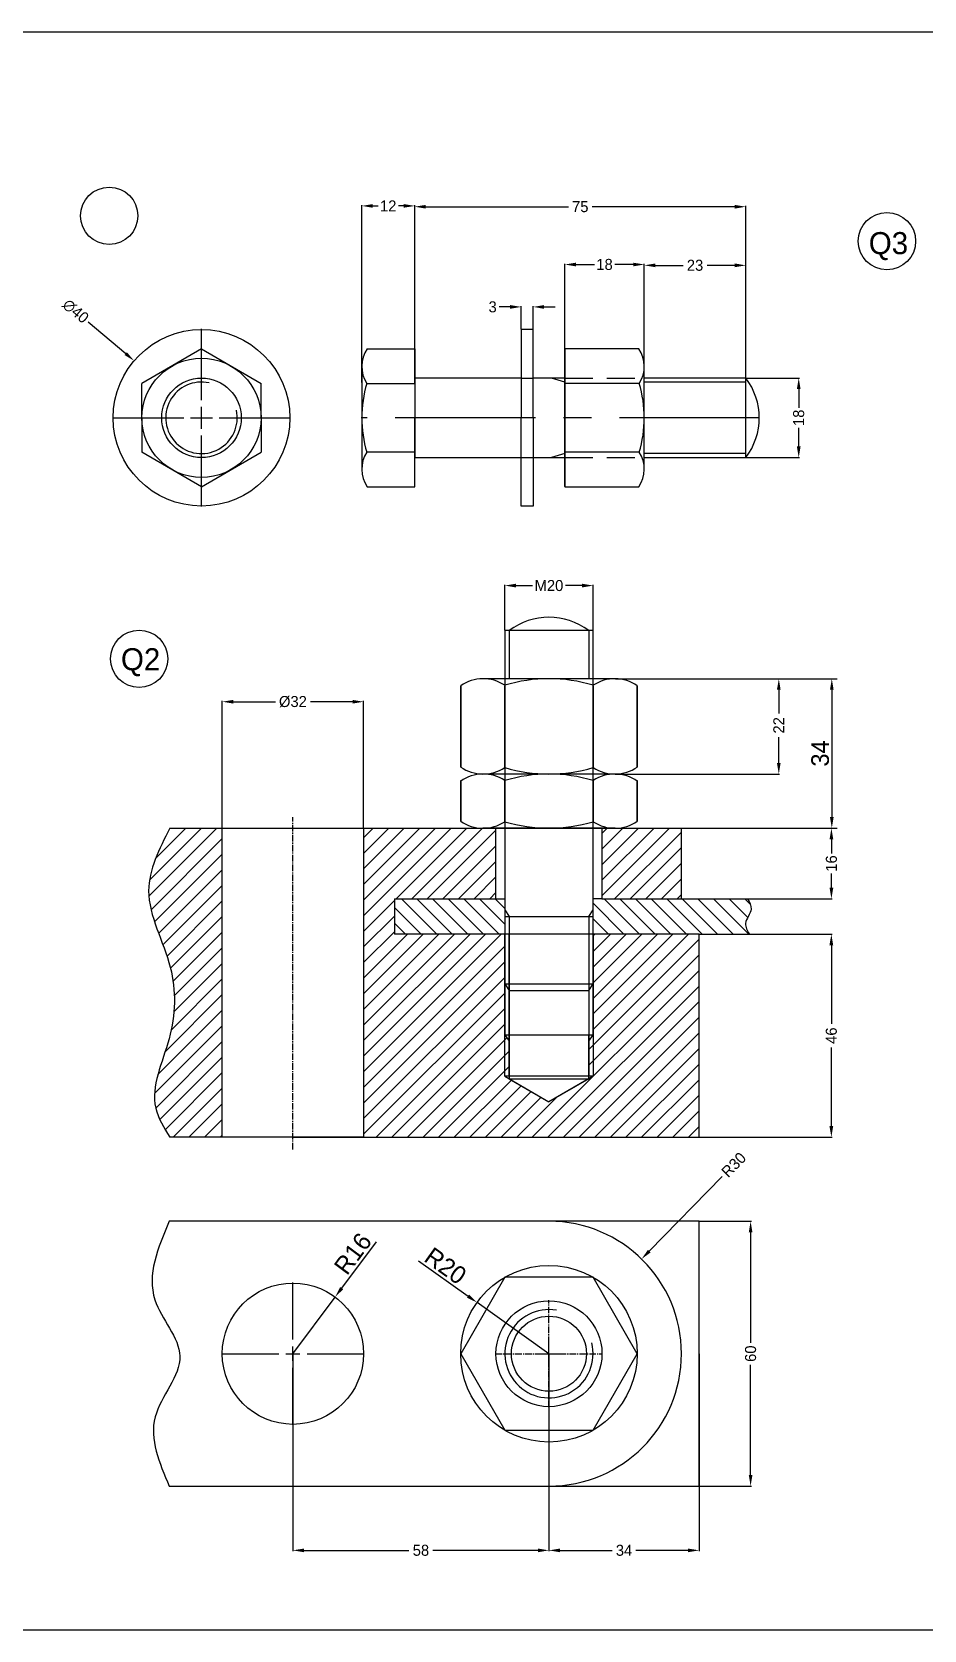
# Model space of a CAD drawing. Header units: millimetres. Extents: x -2626 to 3046, y -440 to 1628.
# Drawn here: x -2409.2 to -2207.1, y 427.7 to 789.7 of the extents above; entities that cross this region are included whole.
import ezdxf

# ---------------------------------------------------------------- set-up
doc = ezdxf.new("R2010")
doc.units = ezdxf.units.MM
for name, pattern in [('CENTER', [50.8, 31.75, -6.35, 6.35, -6.35]), ('CENTER2', [1.125, 0.75, -0.125, 0.125, -0.125]), ('HIDDEN', [9.525, 6.35, -3.175])]:
    doc.linetypes.add(name, pattern=pattern)
doc.dimstyles.new('ISO-25', dxfattribs={"dimtxt": 4, "dimasz": 2.5, "dimexe": 1.25, "dimexo": 0.625, "dimtad": 1, "dimtxsty": 'Standard', "dimcen": 2.5, "dimadec": 0, "dimazin": 0, "dimtfac": 1, "dimtmove": 0, "dimatfit": 3, "dimfxl": 1, "dimarcsym": 0})
doc.dimstyles.get("Standard").update_dxf_attribs({"dimtxt": 2.5, "dimasz": 2.5, "dimexe": 0.18, "dimexo": 0.0625, "dimtad": 0, "dimdec": 0, "dimzin": 0, "dimdsep": 46, "dimtxsty": 'Standard', "dimcen": 2.5, "dimclrd": 3, "dimclre": 3, "dimclrt": 4, "dimadec": 0, "dimazin": 0, "dimtfac": 1, "dimtdec": 0, "dimtofl": 0, "dimtmove": 0, "dimatfit": 3, "dimfxl": 1, "dimtolj": 1, "dimtzin": 0, "dimarcsym": 0})

# ---------------------------------------------------------------- blocks, each defined once
blk = doc.blocks.new('*U307')
at = {"color": 0, "linetype": 'CENTER', "transparency": 16777216}
for p, q in [((0, 4), (0, 20.12)), ((-20.12, 0), (-4, 0)), ((4, 0), (20.12, 0)), ((0, -20.12), (0, -4))]:
    blk.add_line(p, q, dxfattribs=at)
at = {"color": 0, "linetype": 'Continuous', "transparency": 16777216}
for p, q in [((-2, 0), (2, 0)), ((0, -2), (0, 2))]:
    blk.add_line(p, q, dxfattribs=at)
blk = doc.blocks.new('*U308')
at = {"color": 0, "linetype": 'CENTER', "transparency": 16777216}
blk.add_line((66.07, 0), (-24.17, 0), dxfattribs=at)
blk = doc.blocks.new('*U304')
at = {"color": 0, "transparency": 16777216}
for p, q in [((0, 3.2), (0, 16.12)), ((-16.12, 0), (-3.2, 0)), ((3.2, 0), (16.12, 0)), ((0, -16.12), (0, -3.2))]:
    blk.add_line(p, q, dxfattribs=at)
at = {"color": 0, "linetype": 'Continuous', "transparency": 16777216}
for p, q in [((-1.6, 0), (1.6, 0)), ((0, -1.6), (0, 1.6))]:
    blk.add_line(p, q, dxfattribs=at)
blk = doc.blocks.new('*U305')
at = {"color": 0, "linetype": 'CENTER2', "ltscale": 2, "transparency": 16777216}
for p, q in [((0, 2.4), (0, 12.12)), ((-12.12, 0), (-2.4, 0)), ((2.4, 0), (12.12, 0)), ((0, -12.12), (0, -2.4))]:
    blk.add_line(p, q, dxfattribs=at)
at = {"color": 0, "linetype": 'Continuous', "ltscale": 2, "transparency": 16777216}
for p, q in [((-1.2, 0), (1.2, 0)), ((0, -1.2), (0, 1.2))]:
    blk.add_line(p, q, dxfattribs=at)
blk = doc.blocks.new('*U306')
at = {"color": 0, "linetype": 'CENTER2', "ltscale": 2, "transparency": 16777216}
blk.add_line((0, -37.76), (0, 37.48), dxfattribs=at)
blk = doc.blocks.new('*D328')
at = {"color": 3, "lineweight": -2, "transparency": 16777216}
for p, q in [((-2322.49, 711.37), (-2322.49, 750.31)), ((-2319.99, 750.13), (-2287.69, 750.13)), ((-2249.99, 750.13), (-2282.28, 750.13)), ((-2247.49, 711.37), (-2247.49, 750.31))]:
    blk.add_line(p, q, dxfattribs=at)
at = {"color": 3, "transparency": 16777216}
for points in [[(-2319.99, 750.54), (-2319.99, 749.71), (-2322.49, 750.13)], [(-2249.99, 750.54), (-2249.99, 749.71), (-2247.49, 750.13)]]:
    blk.add_solid(points, dxfattribs=at)
at = {"layer": 'Defpoints', "color": 0, "transparency": 16777216}
for p in [(-2247.49, 750.13), (-2322.49, 711.31), (-2247.49, 711.31)]:
    blk.add_point(p, dxfattribs=at)
at = {"transparency": 16777216, "insert": (-2284.99, 750.13), "char_height": 2.5, "attachment_point": 5}
blk.add_mtext('\\A1;75', dxfattribs=at)
blk = doc.blocks.new('*D329')
at = {"color": 3, "lineweight": -2, "transparency": 16777216}
for p, q in [((-2334.49, 710.31), (-2334.49, 750.49)), ((-2331.99, 750.31), (-2330.78, 750.31)), ((-2324.99, 750.31), (-2326.19, 750.31)), ((-2322.49, 710.17), (-2322.49, 750.49))]:
    blk.add_line(p, q, dxfattribs=at)
at = {"color": 3, "transparency": 16777216}
for points in [[(-2331.99, 750.73), (-2331.99, 749.9), (-2334.49, 750.31)], [(-2324.99, 750.73), (-2324.99, 749.9), (-2322.49, 750.31)]]:
    blk.add_solid(points, dxfattribs=at)
at = {"layer": 'Defpoints', "color": 0, "transparency": 16777216}
for p in [(-2322.49, 750.31), (-2334.49, 710.25), (-2322.49, 710.11)]:
    blk.add_point(p, dxfattribs=at)
at = {"transparency": 16777216, "insert": (-2328.49, 750.31), "char_height": 2.5, "attachment_point": 5}
blk.add_mtext('\\A1;12', dxfattribs=at)
blk = doc.blocks.new('*D330')
at = {"color": 3, "lineweight": -2, "transparency": 16777216}
for p, q in [((-2270.49, 693.37), (-2270.49, 737.03)), ((-2267.99, 736.85), (-2261.69, 736.85)), ((-2249.99, 736.85), (-2256.28, 736.85)), ((-2247.49, 693.37), (-2247.49, 737.03))]:
    blk.add_line(p, q, dxfattribs=at)
at = {"color": 3, "transparency": 16777216}
for points in [[(-2267.99, 737.27), (-2267.99, 736.43), (-2270.49, 736.85)], [(-2249.99, 737.27), (-2249.99, 736.43), (-2247.49, 736.85)]]:
    blk.add_solid(points, dxfattribs=at)
at = {"layer": 'Defpoints', "color": 0, "transparency": 16777216}
for p in [(-2247.49, 736.85), (-2270.49, 693.31), (-2247.49, 693.31)]:
    blk.add_point(p, dxfattribs=at)
at = {"transparency": 16777216, "insert": (-2258.99, 736.85), "char_height": 2.5, "attachment_point": 5}
blk.add_mtext('\\A1;23', dxfattribs=at)
blk = doc.blocks.new('*D331')
at = {"color": 3, "lineweight": -2, "transparency": 16777216}
for p, q in [((-2288.49, 686.77), (-2288.49, 737.22)), ((-2285.99, 737.04), (-2281.78, 737.04)), ((-2272.99, 737.04), (-2277.19, 737.04)), ((-2270.49, 690.66), (-2270.49, 737.22))]:
    blk.add_line(p, q, dxfattribs=at)
at = {"color": 3, "transparency": 16777216}
for points in [[(-2285.99, 737.45), (-2285.99, 736.62), (-2288.49, 737.04)], [(-2272.99, 737.45), (-2272.99, 736.62), (-2270.49, 737.04)]]:
    blk.add_solid(points, dxfattribs=at)
at = {"layer": 'Defpoints', "color": 0, "transparency": 16777216}
for p in [(-2270.49, 737.04), (-2270.49, 690.59), (-2288.49, 686.71)]:
    blk.add_point(p, dxfattribs=at)
at = {"transparency": 16777216, "insert": (-2279.49, 737.04), "char_height": 2.5, "attachment_point": 5}
blk.add_mtext('\\A1;18', dxfattribs=at)
blk = doc.blocks.new('*D332')
at = {"color": 3, "lineweight": -2, "transparency": 16777216}
for p, q in [((-2396.43, 724.03), (-2387.96, 716.85)), ((-2370.78, 699.81), (-2370.78, 704.81)), ((-2373.28, 702.31), (-2368.28, 702.31))]:
    blk.add_line(p, q, dxfattribs=at)
at = {"color": 3, "transparency": 16777216}
blk.add_solid([(-2387.69, 717.17), (-2388.22, 716.53), (-2386.05, 715.23)], dxfattribs=at)
at = {"layer": 'Defpoints', "color": 0, "transparency": 16777216}
for p in [(-2386.05, 715.23), (-2355.52, 689.38)]:
    blk.add_point(p, dxfattribs=at)
at = {"transparency": 16777216, "insert": (-2399.29, 726.45), "char_height": 2.5, "attachment_point": 5, "rotation": 319.7435}
blk.add_mtext('\\A1;∅40', dxfattribs=at)
blk = doc.blocks.new('*D333')
at = {"color": 3, "lineweight": -2, "transparency": 16777216}
for p, q in [((-2300.88, 727.43), (-2303.38, 727.43)), ((-2298.38, 722.37), (-2298.38, 727.61)), ((-2295.68, 722.37), (-2295.68, 727.61)), ((-2293.18, 727.43), (-2290.68, 727.43))]:
    blk.add_line(p, q, dxfattribs=at)
at = {"color": 3, "transparency": 16777216}
for points in [[(-2300.88, 727.85), (-2300.88, 727.01), (-2298.38, 727.43)], [(-2293.18, 727.85), (-2293.18, 727.01), (-2295.68, 727.43)]]:
    blk.add_solid(points, dxfattribs=at)
at = {"layer": 'Defpoints', "color": 0, "transparency": 16777216}
for p in [(-2298.38, 727.43), (-2298.38, 722.31), (-2295.68, 722.31)]:
    blk.add_point(p, dxfattribs=at)
at = {"transparency": 16777216, "insert": (-2304.84, 727.43), "char_height": 2.5, "attachment_point": 5}
blk.add_mtext('\\A1;3', dxfattribs=at)
blk = doc.blocks.new('*D334')
at = {"color": 3, "lineweight": -2, "transparency": 16777216}
for p, q in [((-2247.42, 711.31), (-2235.33, 711.31)), ((-2235.51, 708.81), (-2235.51, 704.6)), ((-2235.51, 695.81), (-2235.51, 700.02)), ((-2247.42, 693.31), (-2235.33, 693.31))]:
    blk.add_line(p, q, dxfattribs=at)
at = {"color": 3, "transparency": 16777216}
for points in [[(-2235.93, 708.81), (-2235.09, 708.81), (-2235.51, 711.31)], [(-2235.93, 695.81), (-2235.09, 695.81), (-2235.51, 693.31)]]:
    blk.add_solid(points, dxfattribs=at)
at = {"layer": 'Defpoints', "color": 0, "transparency": 16777216}
for p in [(-2247.49, 711.31), (-2247.49, 693.31), (-2235.51, 693.31)]:
    blk.add_point(p, dxfattribs=at)
at = {"transparency": 16777216, "insert": (-2235.51, 702.31), "char_height": 2.5, "attachment_point": 5, "rotation": 90}
blk.add_mtext('\\A1;18', dxfattribs=at)
blk = doc.blocks.new('*D352')
at = {"color": 3, "lineweight": -2, "transparency": 16777216}
for p, q in [((-2350.08, 490.22), (-2350.08, 445.56)), ((-2292.08, 490.22), (-2292.08, 445.56)), ((-2347.58, 445.74), (-2323.79, 445.74)), ((-2294.58, 445.74), (-2318.37, 445.74))]:
    blk.add_line(p, q, dxfattribs=at)
at = {"color": 3, "transparency": 16777216}
for points in [[(-2347.58, 446.15), (-2347.58, 445.32), (-2350.08, 445.74)], [(-2294.58, 446.15), (-2294.58, 445.32), (-2292.08, 445.74)]]:
    blk.add_solid(points, dxfattribs=at)
at = {"layer": 'Defpoints', "color": 0, "transparency": 16777216}
for p in [(-2350.08, 490.29), (-2292.08, 490.29), (-2292.08, 445.74)]:
    blk.add_point(p, dxfattribs=at)
at = {"transparency": 16777216, "insert": (-2321.08, 445.74), "char_height": 2.5, "attachment_point": 5}
blk.add_mtext('\\A1;58', dxfattribs=at)
blk = doc.blocks.new('*D353')
at = {"color": 3, "lineweight": -2, "transparency": 16777216}
for p, q in [((-2258.02, 520.29), (-2246.23, 520.29)), ((-2246.41, 517.79), (-2246.41, 492.79)), ((-2246.41, 462.79), (-2246.41, 487.79)), ((-2258.02, 460.29), (-2246.23, 460.29))]:
    blk.add_line(p, q, dxfattribs=at)
at = {"color": 3, "transparency": 16777216}
for points in [[(-2246.82, 517.79), (-2245.99, 517.79), (-2246.41, 520.29)], [(-2246.82, 462.79), (-2245.99, 462.79), (-2246.41, 460.29)]]:
    blk.add_solid(points, dxfattribs=at)
at = {"layer": 'Defpoints', "color": 0, "transparency": 16777216}
for p in [(-2258.08, 520.29), (-2258.08, 460.29), (-2246.41, 460.29)]:
    blk.add_point(p, dxfattribs=at)
at = {"transparency": 16777216, "insert": (-2246.41, 490.29), "char_height": 2.5, "attachment_point": 5, "rotation": 90}
blk.add_mtext('\\A1;60', dxfattribs=at)
blk = doc.blocks.new('*D354')
at = {"color": 3, "lineweight": -2, "transparency": 16777216}
for p, q in [((-2292.08, 460.22), (-2292.08, 445.56)), ((-2258.08, 460.22), (-2258.08, 445.56)), ((-2289.58, 445.74), (-2277.79, 445.74)), ((-2260.58, 445.74), (-2272.37, 445.74))]:
    blk.add_line(p, q, dxfattribs=at)
at = {"color": 3, "transparency": 16777216}
for points in [[(-2289.58, 446.15), (-2289.58, 445.32), (-2292.08, 445.74)], [(-2260.58, 446.15), (-2260.58, 445.32), (-2258.08, 445.74)]]:
    blk.add_solid(points, dxfattribs=at)
at = {"layer": 'Defpoints', "color": 0, "transparency": 16777216}
for p in [(-2292.08, 460.29), (-2258.08, 460.29), (-2258.08, 445.74)]:
    blk.add_point(p, dxfattribs=at)
at = {"transparency": 16777216, "insert": (-2275.08, 445.74), "char_height": 2.5, "attachment_point": 5}
blk.add_mtext('\\A1;34', dxfattribs=at)
blk = doc.blocks.new('*D327')
at = {"color": 3, "lineweight": -2, "transparency": 16777216}
for p, q in [((-2252.85, 530.41), (-2269.36, 513.52)), ((-2292.08, 487.79), (-2292.08, 492.79)), ((-2294.58, 490.29), (-2289.58, 490.29))]:
    blk.add_line(p, q, dxfattribs=at)
at = {"color": 3, "transparency": 16777216}
blk.add_solid([(-2269.66, 513.82), (-2269.06, 513.23), (-2271.11, 511.74)], dxfattribs=at)
at = {"layer": 'Defpoints', "color": 0, "transparency": 16777216}
for p in [(-2271.11, 511.74), (-2292.08, 490.29)]:
    blk.add_point(p, dxfattribs=at)
at = {"transparency": 16777216, "insert": (-2250.23, 533.09), "char_height": 2.5, "attachment_point": 5, "rotation": 45.6446}
blk.add_mtext('\\A1;R30', dxfattribs=at)
blk = doc.blocks.new('*D355')
at = {"color": 3, "lineweight": -2, "transparency": 16777216}
for p, q in [((-2262.02, 609.34), (-2227.92, 609.34)), ((-2228.1, 606.84), (-2228.1, 603.63)), ((-2228.1, 595.84), (-2228.1, 599.05)), ((-2262.02, 593.34), (-2227.92, 593.34))]:
    blk.add_line(p, q, dxfattribs=at)
at = {"color": 3, "transparency": 16777216}
for points in [[(-2228.52, 606.84), (-2227.68, 606.84), (-2228.1, 609.34)], [(-2228.52, 595.84), (-2227.68, 595.84), (-2228.1, 593.34)]]:
    blk.add_solid(points, dxfattribs=at)
at = {"layer": 'Defpoints', "color": 0, "transparency": 16777216}
for p in [(-2262.08, 609.34), (-2262.08, 593.34), (-2228.1, 593.34)]:
    blk.add_point(p, dxfattribs=at)
at = {"color": 4, "transparency": 16777216, "insert": (-2228.1, 601.34), "char_height": 2.5, "attachment_point": 5, "rotation": 90}
blk.add_mtext('\\A1;16', dxfattribs=at)
blk = doc.blocks.new('*D356')
at = {"color": 3, "lineweight": -2, "transparency": 16777216}
for p, q in [((-2258.02, 585.34), (-2227.94, 585.34)), ((-2228.12, 582.84), (-2228.12, 565.05)), ((-2228.12, 541.84), (-2228.12, 559.63)), ((-2258.02, 539.34), (-2227.94, 539.34))]:
    blk.add_line(p, q, dxfattribs=at)
at = {"color": 3, "transparency": 16777216}
for points in [[(-2228.54, 582.84), (-2227.7, 582.84), (-2228.12, 585.34)], [(-2228.54, 541.84), (-2227.7, 541.84), (-2228.12, 539.34)]]:
    blk.add_solid(points, dxfattribs=at)
at = {"layer": 'Defpoints', "color": 0, "transparency": 16777216}
for p in [(-2258.08, 585.34), (-2228.12, 585.34), (-2258.08, 539.34)]:
    blk.add_point(p, dxfattribs=at)
at = {"color": 4, "transparency": 16777216, "insert": (-2228.12, 562.34), "char_height": 2.5, "attachment_point": 5, "rotation": 90}
blk.add_mtext('\\A1;46', dxfattribs=at)
blk = doc.blocks.new('*D357')
at = {"color": 3, "lineweight": -2, "transparency": 16777216}
for p, q in [((-2366.08, 609.4), (-2366.08, 638.17)), ((-2363.58, 637.99), (-2354.04, 637.99)), ((-2336.58, 637.99), (-2346.12, 637.99)), ((-2334.08, 609.4), (-2334.08, 638.17))]:
    blk.add_line(p, q, dxfattribs=at)
at = {"color": 3, "transparency": 16777216}
for points in [[(-2363.58, 638.4), (-2363.58, 637.57), (-2366.08, 637.99)], [(-2336.58, 638.4), (-2336.58, 637.57), (-2334.08, 637.99)]]:
    blk.add_solid(points, dxfattribs=at)
at = {"layer": 'Defpoints', "color": 0, "transparency": 16777216}
for p in [(-2334.08, 637.99), (-2366.08, 609.34), (-2334.08, 609.34)]:
    blk.add_point(p, dxfattribs=at)
at = {"color": 4, "transparency": 16777216, "insert": (-2350.08, 637.99), "char_height": 2.5, "attachment_point": 5}
blk.add_mtext('\\A1;%%C32', dxfattribs=at)
blk = doc.blocks.new('*D358')
at = {"color": 3, "lineweight": -2, "transparency": 16777216}
for p, q in [((-2302.08, 654.17), (-2302.08, 664.48)), ((-2299.58, 664.3), (-2295.83, 664.3)), ((-2284.58, 664.3), (-2288.33, 664.3)), ((-2282.08, 654.17), (-2282.08, 664.48))]:
    blk.add_line(p, q, dxfattribs=at)
at = {"color": 3, "transparency": 16777216}
for points in [[(-2299.58, 664.72), (-2299.58, 663.88), (-2302.08, 664.3)], [(-2284.58, 664.72), (-2284.58, 663.88), (-2282.08, 664.3)]]:
    blk.add_solid(points, dxfattribs=at)
at = {"layer": 'Defpoints', "color": 0, "transparency": 16777216}
for p in [(-2282.08, 664.3), (-2302.08, 654.11), (-2282.08, 654.11)]:
    blk.add_point(p, dxfattribs=at)
at = {"color": 4, "transparency": 16777216, "insert": (-2292.08, 664.3), "char_height": 2.5, "attachment_point": 5}
blk.add_mtext('\\A1;M20', dxfattribs=at)
blk = doc.blocks.new('*D359')
at = {"color": 3, "lineweight": -2, "transparency": 16777216}
for p, q in [((-2277, 643.2), (-2239.84, 643.2)), ((-2240.02, 640.7), (-2240.02, 635.35)), ((-2240.02, 624.11), (-2240.02, 629.93)), ((-2277, 621.61), (-2239.84, 621.61))]:
    blk.add_line(p, q, dxfattribs=at)
at = {"color": 3, "transparency": 16777216}
for points in [[(-2240.44, 640.7), (-2239.61, 640.7), (-2240.02, 643.2)], [(-2240.44, 624.11), (-2239.61, 624.11), (-2240.02, 621.61)]]:
    blk.add_solid(points, dxfattribs=at)
at = {"layer": 'Defpoints', "color": 0, "transparency": 16777216}
for p in [(-2277.06, 643.2), (-2240.02, 643.2), (-2277.06, 621.61)]:
    blk.add_point(p, dxfattribs=at)
at = {"color": 4, "transparency": 16777216, "insert": (-2240.02, 632.64), "char_height": 2.5, "attachment_point": 5, "rotation": 90}
blk.add_mtext('\\A1;22', dxfattribs=at)
blk = doc.blocks.new('*D433')
at = {"color": 0, "lineweight": -2, "transparency": 16777216}
for p, q in [((-2276.44, 643.2), (-2226.77, 643.2)), ((-2228.02, 640.7), (-2228.02, 611.84)), ((-2276.62, 609.34), (-2226.77, 609.34))]:
    blk.add_line(p, q, dxfattribs=at)
at = {"color": 0, "transparency": 16777216}
for points in [[(-2228.43, 640.7), (-2227.6, 640.7), (-2228.02, 643.2)], [(-2228.43, 611.84), (-2227.6, 611.84), (-2228.02, 609.34)]]:
    blk.add_solid(points, dxfattribs=at)
at = {"layer": 'Defpoints', "color": 0, "transparency": 16777216}
for p in [(-2277.06, 643.2), (-2277.25, 609.34), (-2228.02, 609.34)]:
    blk.add_point(p, dxfattribs=at)
at = {"color": 0, "transparency": 16777216, "insert": (-2230.64, 626.27), "char_height": 4, "attachment_point": 5, "rotation": 90}
blk.add_mtext('34', dxfattribs=at)
blk = doc.blocks.new('*D434')
at = {"color": 0, "lineweight": -2, "transparency": 16777216}
for p, q in [((-2331.23, 515.62), (-2339.04, 505.13)), ((-2350.08, 490.29), (-2340.53, 503.12))]:
    blk.add_line(p, q, dxfattribs=at)
at = {"color": 0, "transparency": 16777216}
blk.add_solid([(-2339.37, 505.38), (-2338.7, 504.88), (-2340.53, 503.12)], dxfattribs=at)
at = {"layer": 'Defpoints', "color": 0, "transparency": 16777216}
for p in [(-2340.53, 503.12), (-2350.08, 490.29)]:
    blk.add_point(p, dxfattribs=at)
at = {"color": 0, "transparency": 16777216, "insert": (-2336.49, 512.95), "char_height": 4, "attachment_point": 5, "rotation": 53.3478}
blk.add_mtext('R16', dxfattribs=at)
blk = doc.blocks.new('*D435')
at = {"color": 0, "lineweight": -2, "transparency": 16777216}
for p, q in [((-2321.62, 511.3), (-2310.41, 503.33)), ((-2292.08, 490.29), (-2308.38, 501.88))]:
    blk.add_line(p, q, dxfattribs=at)
at = {"color": 0, "transparency": 16777216}
blk.add_solid([(-2310.17, 503.67), (-2310.66, 502.99), (-2308.38, 501.88)], dxfattribs=at)
at = {"layer": 'Defpoints', "color": 0, "transparency": 16777216}
for p in [(-2308.38, 501.88), (-2292.08, 490.29)]:
    blk.add_point(p, dxfattribs=at)
at = {"color": 0, "transparency": 16777216, "insert": (-2315.51, 510.18), "char_height": 4, "attachment_point": 5, "rotation": 324.572}
blk.add_mtext('R20', dxfattribs=at)

msp = doc.modelspace()

# ---------------------------------------------------------------- hatches: boundary and pattern name
h = msp.add_hatch()
h.set_pattern_fill('ANSI31', color=3, scale=20)
h.set_pattern_definition([(45, (-3377.9328, 51.2298), (-1.767767, 1.767767), [])])
edge = h.paths.add_edge_path()
edge.add_line((-2366.08, 609.338), (-2377.967, 609.338))
edge.add_spline(control_points=[(-2377.967, 609.338), (-2380.355, 604.615), (-2385.612, 594.215), (-2376.283, 578.574), (-2376.851, 561.712), (-2383.545, 548.397), (-2379.301, 541.504), (-2377.967, 539.338)], knot_values=[0, 0, 0, 0, 14.9716741, 32.9723684, 49.1807545, 65.1647648, 72.4904951, 72.4904951, 72.4904951, 72.4904951], degree=3, periodic=0)
edge.add_line((-2377.967, 539.338), (-2366.08, 539.338))
edge.add_line((-2366.08, 539.338), (-2366.08, 609.338))
h.paths.add_polyline_path([(-2302.082, 585.338), (-2327.08, 585.338), (-2327.08, 593.338), (-2304.08, 593.338), (-2304.08, 609.338), (-2307.08, 609.338), (-2334.08, 609.338), (-2334.08, 539.338), (-2258.08, 539.338), (-2258.08, 585.338), (-2282.082, 585.338), (-2282.082, 562.565), (-2282.082, 553.142), (-2292.082, 547.369), (-2301.082, 552.565), (-2302.082, 553.142)])
h.paths.add_polyline_path([(-2262.08, 609.338), (-2280.08, 609.338), (-2280.08, 593.338), (-2262.08, 593.338)])
h.paths.add_polyline_path([(-2301.082, 561.065), (-2302.082, 562.565), (-2302.082, 553.142), (-2301.082, 553.142)], flags=17)
h.paths.add_polyline_path([(-2282.082, 562.565), (-2283.082, 561.065), (-2283.082, 553.142), (-2282.082, 553.142)], flags=17)
h = msp.add_hatch()
h.set_pattern_fill('ANSI31', color=3, scale=20, angle=90)
h.set_pattern_definition([(135, (-3377.9328, 51.2298), (-1.767767, -1.767767), [])])
edge = h.paths.add_edge_path()
edge.add_spline(control_points=[(-2246.696, 585.338), (-2247.16, 586.155), (-2248.247, 588.069), (-2245.634, 590.684), (-2246.657, 592.562), (-2247.08, 593.338)], knot_values=[0, 0, 0, 0, 2.5867106, 6.0605127, 8.5078328, 8.5078328, 8.5078328, 8.5078328], degree=3, periodic=0)
edge.add_line((-2247.08, 593.338), (-2262.08, 593.338))
edge.add_line((-2262.08, 593.338), (-2282.082, 593.338))
edge.add_line((-2282.082, 593.338), (-2282.082, 585.338))
edge.add_line((-2282.082, 585.338), (-2258.08, 585.338))
edge.add_line((-2258.08, 585.338), (-2246.696, 585.338))
h.paths.add_polyline_path([(-2302.082, 593.338), (-2327.08, 593.338), (-2327.08, 585.338), (-2302.082, 585.338)])

# ---------------------------------------------------------------- linework, layer by layer
at = {"color": 0}
for p, q in [((-2370.785, 717.909), (-2384.285, 710.114)), ((-2370.785, 717.909), (-2357.285, 710.114)), ((-2384.285, 702.309), (-2384.285, 710.114)), ((-2357.285, 702.309), (-2357.285, 710.114)), ((-2288.486, 710.409), (-2291.486, 711.309)), ((-2271.636, 710.109), (-2288.486, 710.109)), ((-2247.486, 710.409), (-2270.486, 710.409)), ((-2384.285, 702.309), (-2384.285, 694.503)), ((-2357.285, 702.309), (-2357.285, 694.503)), ((-2370.785, 686.709), (-2384.285, 694.503)), ((-2370.785, 686.709), (-2357.285, 694.503)), ((-2288.486, 694.209), (-2291.486, 693.309)), ((-2271.636, 694.509), (-2288.486, 694.509)), ((-2247.486, 694.209), (-2270.486, 694.209)), ((-2282.082, 654.11), (-2302.082, 654.11)), ((-2302.082, 654.11), (-2302.082, 562.565)), ((-2301.082, 654.11), (-2301.082, 643.197)), ((-2283.082, 654.11), (-2283.082, 643.197)), ((-2282.082, 562.565), (-2282.082, 654.11)), ((-2312.08, 623.197), (-2312.08, 641.607)), ((-2277.08, 643.197), (-2307.08, 643.197)), ((-2302.08, 623.082), (-2302.08, 641.607)), ((-2282.08, 641.607), (-2282.08, 623.082)), ((-2272.08, 641.607), (-2272.08, 623.197)), ((-2312.08, 610.927), (-2312.08, 620.133)), ((-2277.08, 621.607), (-2307.08, 621.607)), ((-2377.967, 609.338), (-2334.08, 609.338)), ((-2366.08, 539.338), (-2366.08, 609.338)), ((-2350.08, 609.338), (-2292.08, 609.338)), ((-2334.08, 609.338), (-2334.08, 539.338)), ((-2277.08, 609.338), (-2307.08, 609.338)), ((-2304.08, 593.338), (-2304.08, 609.338)), ((-2292.08, 609.338), (-2262.08, 609.338)), ((-2280.08, 609.338), (-2280.08, 593.338)), ((-2262.08, 593.338), (-2262.08, 609.338)), ((-2327.08, 593.338), (-2327.08, 585.338)), ((-2327.08, 593.338), (-2302.082, 593.338)), ((-2280.08, 593.338), (-2262.08, 593.338)), ((-2302.082, 589.338), (-2282.082, 589.338)), ((-2283.082, 589.338), (-2283.082, 561.065)), ((-2258.08, 585.338), (-2327.08, 585.338)), ((-2302.082, 553.142), (-2302.082, 585.338)), ((-2282.082, 585.338), (-2282.082, 553.142)), ((-2258.08, 539.338), (-2258.08, 585.338)), ((-2302.082, 574.065), (-2282.082, 574.065)), ((-2302.082, 574.065), (-2301.082, 572.565)), ((-2301.082, 572.565), (-2283.082, 572.565)), ((-2283.082, 572.565), (-2282.082, 574.065)), ((-2302.082, 562.565), (-2282.082, 562.565)), ((-2302.082, 562.565), (-2301.082, 561.065)), ((-2301.082, 562.565), (-2301.082, 552.565)), ((-2283.082, 561.065), (-2282.082, 562.565)), ((-2283.082, 552.565), (-2283.082, 562.565)), ((-2282.082, 553.142), (-2302.082, 553.142)), ((-2301.082, 552.565), (-2283.082, 552.565)), ((-2301.082, 552.565), (-2292.082, 547.369)), ((-2283.082, 552.565), (-2292.082, 547.369)), ((-2334.08, 539.338), (-2377.967, 539.338)), ((-2350.08, 539.338), (-2258.08, 539.338)), ((-2282.08, 507.607), (-2302.08, 507.607)), ((-2272.08, 490.287), (-2282.08, 507.607)), ((-2312.08, 490.287), (-2302.08, 472.966)), ((-2282.08, 472.966), (-2272.08, 490.287)), ((-2302.08, 472.966), (-2282.08, 472.966))]:
    msp.add_line(p, q, dxfattribs=at)
at = {"color": 4}
for p, q in [((-2334.486, 714.009), (-2334.486, 690.609)), ((-2288.486, 711.309), (-2291.486, 711.309)), ((-2270.486, 690.609), (-2270.486, 694.509)), ((-2312.08, 641.607), (-2312.08, 623.197)), ((-2302.08, 641.722), (-2302.08, 623.197)), ((-2282.08, 623.197), (-2282.08, 641.722)), ((-2272.08, 623.197), (-2272.08, 641.607)), ((-2312.08, 620.018), (-2312.08, 610.813)), ((-2277.08, 621.607), (-2307.08, 621.607)), ((-2302.08, 620.133), (-2302.08, 610.813)), ((-2302.08, 610.813), (-2302.08, 620.133)), ((-2282.08, 610.813), (-2282.08, 620.133)), ((-2282.08, 620.133), (-2282.08, 610.813)), ((-2272.08, 620.133), (-2272.08, 610.927)), ((-2272.08, 610.813), (-2272.08, 620.018)), ((-2302.082, 590.838), (-2301.082, 589.338)), ((-2283.082, 589.338), (-2282.082, 590.838)), ((-2280.08, 593.338), (-2282.082, 593.338)), ((-2262.08, 593.338), (-2247.08, 593.338)), ((-2301.082, 553.142), (-2301.082, 585.338)), ((-2283.082, 585.338), (-2283.082, 553.142)), ((-2258.08, 539.338), (-2258.08, 585.338)), ((-2258.08, 585.338), (-2246.696, 585.338)), ((-2301.082, 572.565), (-2301.082, 562.565)), ((-2302.082, 553.142), (-2292.082, 547.369)), ((-2282.082, 553.142), (-2292.082, 547.369)), ((-2258.08, 490.287), (-2258.08, 520.287)), ((-2302.08, 507.607), (-2312.08, 490.287)), ((-2258.08, 490.287), (-2258.08, 460.287))]:
    msp.add_line(p, q, dxfattribs=at)
at = {"color": 0, "linetype": 'HIDDEN'}
for p, q in [((-2298.377, 711.309), (-2295.677, 711.309)), ((-2288.486, 711.309), (-2270.486, 711.309)), ((-2298.377, 693.309), (-2295.677, 693.309)), ((-2288.486, 693.309), (-2270.486, 693.309))]:
    msp.add_line(p, q, dxfattribs=at)
at = {"color": 1, "ltscale": 2}
msp.add_line((-2350.08, 490.287), (-2350.08, 490.287), dxfattribs=at)
at = {"color": 3}
msp.add_lwpolyline([(-1986.568, 427.689), (-2611.246, 427.689), (-2611.246, 789.72), (-1986.568, 789.72)], close=True, dxfattribs=at)
at = {"color": 0}
for points in [[(-2295.677, 702.309), (-2295.677, 722.309), (-2298.377, 722.309), (-2298.377, 702.309)], [(-2333.246, 717.909), (-2322.486, 717.909), (-2322.486, 702.309)], [(-2271.725, 717.909), (-2288.486, 717.909), (-2288.486, 686.709), (-2271.725, 686.709)], [(-2270.486, 690.609), (-2270.486, 714.009)], [(-2333.336, 710.109), (-2322.486, 710.109), (-2322.486, 694.509), (-2333.336, 694.509)], [(-2298.377, 711.309), (-2322.486, 711.309), (-2322.486, 693.309), (-2298.377, 693.309)], [(-2288.486, 711.309), (-2295.677, 711.309)], [(-2270.486, 693.309), (-2247.486, 693.309), (-2247.486, 711.309), (-2270.486, 711.309)], [(-2333.246, 686.709), (-2322.486, 686.709), (-2322.486, 702.309)], [(-2295.677, 702.309), (-2295.677, 682.309), (-2298.377, 682.309), (-2298.377, 702.309)], [(-2295.677, 693.309), (-2288.486, 693.309)], [(-2301.082, 589.338), (-2301.082, 561.065)], [(-2378.08, 460.287), (-2258.08, 460.287), (-2258.08, 520.287), (-2378.08, 520.287)]]:
    msp.add_lwpolyline(points, dxfattribs=at)
at = {"color": 4}
for points in [[(-2288.486, 711.309), (-2288.486, 693.309)], [(-2270.486, 693.309), (-2247.486, 693.309), (-2247.486, 711.309), (-2270.486, 711.309)]]:
    msp.add_lwpolyline(points, dxfattribs=at)
at = {"color": 6}
msp.add_circle((-2391.687, 748.076), 6.5, dxfattribs=at)
at = {"color": 0}
for centre, radius in [((-2215.536, 742.326), 6.5), ((-2370.785, 702.309), 20), ((-2370.785, 702.309), 13.5), ((-2370.785, 702.309), 9), ((-2384.911, 647.717), 6.5), ((-2292.08, 490.287), 20), ((-2350.08, 490.287), 16), ((-2292.08, 490.287), 12), ((-2292.08, 490.287), 8.5)]:
    msp.add_circle(centre, radius, dxfattribs=at)
for centre, radius, start, end in [((-2327.523, 713.943), 6.963, 145.27865, 213.41027), ((-2277.449, 713.943), 6.963, 326.58973, 34.72135), ((-2370.785, 702.309), 8.1, 77.57112, 12.44227), ((-2307.466, 702.309), 27.02, 163.22135, 196.77865), ((-2297.506, 702.309), 27.02, 343.22135, 16.77865), ((-2259.338, 702.309), 14.882, 322.78846, 37.21154), ((-2327.523, 690.675), 6.963, 146.58973, 214.72135), ((-2277.449, 690.675), 6.963, 325.27865, 33.41027), ((-2292.082, 642.11), 15, 53.1301, 126.8699), ((-2306.995, 634.27), 8.927, 56.58973, 124.72135), ((-2292.08, 608.555), 34.641, 73.22135, 106.77865), ((-2277.164, 634.27), 8.927, 55.27865, 123.41027), ((-2306.995, 630.534), 8.927, 235.27865, 303.41027), ((-2292.08, 656.248), 34.641, 253.22135, 286.77865), ((-2277.164, 630.534), 8.927, 236.58973, 304.72135), ((-2306.995, 612.681), 8.927, 56.58973, 124.72135), ((-2292.08, 586.966), 34.641, 73.22135, 106.77865), ((-2277.164, 612.681), 8.927, 55.27865, 123.41027), ((-2306.995, 618.264), 8.927, 235.27865, 303.41027), ((-2292.08, 643.979), 34.641, 253.22135, 286.77865), ((-2277.164, 618.264), 8.927, 236.58973, 304.72135), ((-2292.08, 490.287), 30, 270, 90), ((-2292.08, 490.287), 10, 80.38013, 14.29762)]:
    msp.add_arc(centre, radius, start, end, dxfattribs=at)
for points in [[(-2377.967, 609.338), (-2382.756, 595.153), (-2377.847, 577.834), (-2378.143, 561.628), (-2381.16, 545.932), (-2377.967, 539.338)], [(-2247.08, 593.338), (-2246.297, 591.019), (-2247.551, 587.78), (-2246.696, 585.338)], [(-2378.08, 520.287), (-2381.334, 502.501), (-2375.672, 489.735), (-2381.272, 475.953), (-2378.08, 460.287)]]:
    msp.add_spline(points, degree=3, dxfattribs=at)

# ---------------------------------------------------------------- block references
at = {"color": 1, "linetype": 'CENTER'}
for name, p in [('*U307', (-2370.785, 702.309)), ('*U308', (-2310.431, 702.309))]:
    msp.add_blockref(name, p, dxfattribs=at)
at = {"color": 1, "linetype": 'CENTER2', "ltscale": 2}
for name, p in [('*U306', (-2350.08, 574.338)), ('*U305', (-2292.08, 490.287))]:
    msp.add_blockref(name, p, dxfattribs=at)
at = {"color": 0}
msp.add_blockref('*U304', (-2350.08, 490.287), dxfattribs=at)

# ---------------------------------------------------------------- texts
at = {"color": 0, "char_height": 5, "attachment_point": 1}
for s, insert in [('Q3', (-2219.646, 744.378)), ('Q2', (-2389.034, 650.108))]:
    msp.add_mtext_dynamic_manual_height_columns(s, width=7.69771, gutter_width=1, heights=[0.219], dxfattribs=dict(at, insert=insert))

# ---------------------------------------------------------------- dimensions: what is measured, and where the dimension line sits
at = {"color": 3}
for base, p1, p2, picture, middle in [((-2322.486, 750.313), (-2334.486, 710.246), (-2322.486, 710.109), '*D329', (-2328.486, 750.313)), ((-2247.486, 750.126), (-2322.486, 711.309), (-2247.486, 711.309), '*D328', (-2284.986, 750.126)), ((-2270.486, 737.035), (-2288.486, 686.709), (-2270.486, 690.595), '*D331', (-2279.486, 737.035)), ((-2247.486, 736.848), (-2270.486, 693.309), (-2247.486, 693.309), '*D330', (-2258.986, 736.848))]:
    dim = msp.add_linear_dim(base=base, p1=p1, p2=p2, dimstyle='Standard', override={"dimclrt": 256}, dxfattribs=at)
    dim.commit()
    dim.dimension.update_dxf_attribs({"geometry": picture, "text_midpoint": middle, "dimtype": 160})
dim = msp.add_diameter_dim_2p(p1=(-2355.521, 689.384), p2=(-2386.048, 715.233), dimstyle='Standard', override={"dimclrt": 256}, dxfattribs=at)
dim.commit()
dim.dimension.update_dxf_attribs({"geometry": '*D332', "text_midpoint": (-2399.293, 726.449), "dimtype": 163})
for base, p1, p2, picture, middle in [((-2298.377, 727.43), (-2295.677, 722.309), (-2298.377, 722.309), '*D333', (-2304.835, 727.43)), ((-2292.08, 445.737), (-2350.08, 490.287), (-2292.08, 490.287), '*D352', (-2321.08, 445.737)), ((-2258.08, 445.737), (-2292.08, 460.287), (-2258.08, 460.287), '*D354', (-2275.08, 445.737))]:
    dim = msp.add_linear_dim(base=base, p1=p1, p2=p2, dimstyle='Standard', override={"dimclrt": 256}, dxfattribs=at)
    dim.commit()
    dim.dimension.update_dxf_attribs({"geometry": picture, "text_midpoint": middle})
for base, p1, p2, picture, middle in [((-2235.51, 693.309), (-2247.486, 711.309), (-2247.486, 693.309), '*D334', (-2235.51, 702.309)), ((-2246.405, 460.287), (-2258.08, 520.287), (-2258.08, 460.287), '*D353', (-2246.405, 490.287))]:
    dim = msp.add_linear_dim(base=base, p1=p1, p2=p2, angle=90, dimstyle='Standard', override={"dimclrt": 256}, dxfattribs=at)
    dim.commit()
    dim.dimension.update_dxf_attribs({"geometry": picture, "text_midpoint": middle})
at = {"color": 4}
dim = msp.add_linear_dim(base=(-2282.082, 664.3), p1=(-2302.082, 654.11), p2=(-2282.082, 654.11), text='M<>', dimstyle='Standard', dxfattribs=at)
dim.commit()
dim.dimension.update_dxf_attribs({"geometry": '*D358', "text_midpoint": (-2292.082, 664.3)})
at = {"color": 3}
dim = msp.add_linear_dim(base=(-2228.015, 609.338), p1=(-2277.062, 643.196), p2=(-2277.249, 609.338), angle=90, text='34', dimstyle='ISO-25', dxfattribs=at)
dim.commit()
dim.dimension.update_dxf_attribs({"geometry": '*D433', "text_midpoint": (-2230.64, 626.267)})
at = {"color": 4}
dim = msp.add_linear_dim(base=(-2240.022, 643.196), p1=(-2277.062, 621.608), p2=(-2277.062, 643.196), angle=90, dimstyle='Standard', dxfattribs=at)
dim.commit()
dim.dimension.update_dxf_attribs({"geometry": '*D359', "text_midpoint": (-2240.022, 632.639), "dimtype": 160})
dim = msp.add_linear_dim(base=(-2334.08, 637.988), p1=(-2366.08, 609.338), p2=(-2334.08, 609.338), text='%%C<>', dimstyle='Standard', dxfattribs=at)
dim.commit()
dim.dimension.update_dxf_attribs({"geometry": '*D357', "text_midpoint": (-2350.08, 637.988), "dimtype": 160})
for base, p1, p2, picture, middle in [((-2228.1, 593.338), (-2262.08, 609.338), (-2262.08, 593.338), '*D355', (-2228.1, 601.338)), ((-2228.12, 585.338), (-2258.08, 539.338), (-2258.08, 585.338), '*D356', (-2228.12, 562.338))]:
    dim = msp.add_linear_dim(base=base, p1=p1, p2=p2, angle=90, dimstyle='Standard', dxfattribs=at)
    dim.commit()
    dim.dimension.update_dxf_attribs({"geometry": picture, "text_midpoint": middle})
at = {"color": 3}
dim = msp.add_radius_dim(center=(-2292.08, 490.287), mpoint=(-2271.107, 511.737), dimstyle='Standard', override={"dimclrt": 256}, dxfattribs=at)
dim.commit()
dim.dimension.update_dxf_attribs({"geometry": '*D327', "text_midpoint": (-2250.23, 533.088), "dimtype": 164})
for center, mpoint, picture, middle in [((-2350.08, 490.287), (-2340.529, 503.123), '*D434', (-2336.491, 512.947)), ((-2292.08, 490.287), (-2308.377, 501.88), '*D435', (-2317.034, 508.039))]:
    dim = msp.add_radius_dim(center=center, mpoint=mpoint, dimstyle='ISO-25', dxfattribs=at)
    dim.commit()
    dim.dimension.update_dxf_attribs({"geometry": picture, "text_midpoint": middle})

doc.saveas('drawing.dxf')
